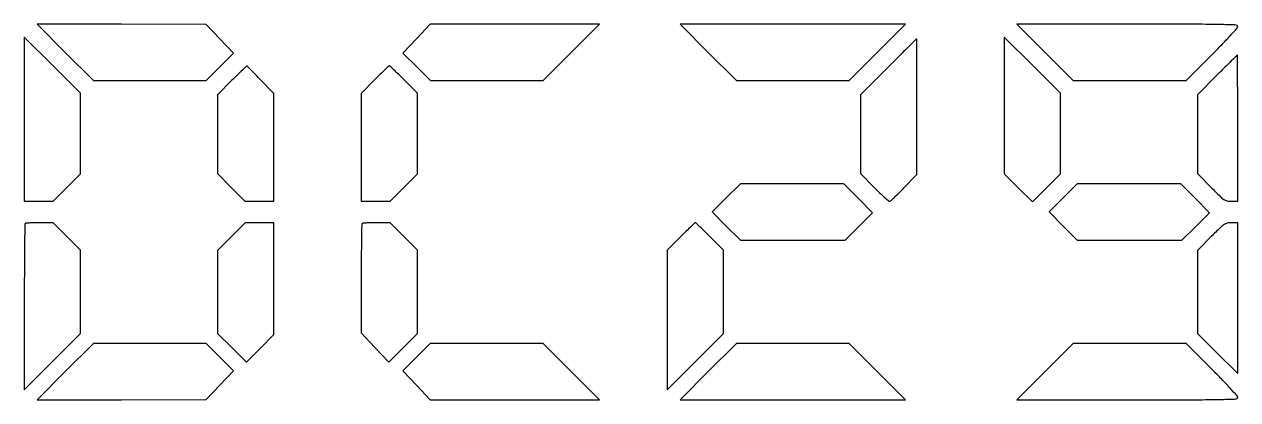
# Model space of a CAD drawing. Extents: x 23 to 927, y 110 to 390.
import ezdxf

# ---------------------------------------------------------------- set-up
doc = ezdxf.new("R2010")
doc.units = 0

msp = doc.modelspace()

# ---------------------------------------------------------------- linework, layer by layer
for points in [[(53.5, 369), (74.48214, 348), (116.473996, 348), (158.465851, 348), (168.664896, 358.164335), (178.86394, 368.328669), (168.68197, 379.127033), (158.5, 389.925398), (95.50893, 389.962699), (32.51786, 390)], [(315.201212, 379.168112), (305.128479, 368.336224), (315.331314, 358.168112), (325.534149, 348), (367.526004, 348), (409.51786, 348), (430.5, 369), (451.48214, 390), (388.378043, 390), (325.273945, 390)], [(532.5, 369), (553.48214, 348), (595.5, 348), (637.51786, 348), (658.5, 369), (679.48214, 390), (595.5, 390), (511.51786, 390)], [(23, 319.24107), (23, 258), (33.732925, 258), (44.465851, 258), (54.732925, 268.232133), (65, 278.464266), (65, 308.491063), (65, 338.51786), (44, 359.5), (23, 380.48214)], [(753, 329.473203), (753, 278.464266), (763.5, 268), (774, 257.535734), (784.5, 268), (795, 278.464266), (795, 308.491063), (795, 338.51786), (774, 359.5), (753, 380.48214)], [(546, 260.5), (535.535734, 250), (546, 239.5), (556.464266, 229), (595.465058, 229), (634.465851, 229), (644.733694, 239.232899), (655.001538, 249.465798), (644.267823, 260.232899), (633.534108, 271), (594.999187, 271), (556.464266, 271)], [(797, 260.5), (786.535734, 250), (797, 239.5), (807.464266, 229), (846.465058, 229), (885.465851, 229), (895.733694, 239.232899), (906.001538, 249.465798), (895.267823, 260.232899), (884.534108, 271), (845.999187, 271), (807.464266, 271)], [(177.302326, 231.697674), (167, 221.395349), (167, 190.43062), (167, 159.465892), (177.788426, 148.710918), (188.576852, 137.955944), (198.788426, 148.333002), (209, 158.710061), (209, 200.355031), (209, 242), (198.302326, 242), (187.604651, 242)], [(53.5, 131), (32.51786, 110), (95.50893, 110.037301), (158.5, 110.074602), (168.68197, 120.872967), (178.86394, 131.671331), (168.664896, 141.835665), (158.465851, 152), (116.473996, 152), (74.48214, 152)], [(315.313708, 141.825903), (305.13961, 131.651805), (315.206777, 120.825903), (325.273945, 110), (388.378043, 110), (451.48214, 110), (430.5, 131), (409.51786, 152), (367.502832, 152), (325.487805, 152)], [(532.5, 131), (511.51786, 110), (595.5, 110), (679.48214, 110), (658.5, 131), (637.51786, 152), (595.5, 152), (553.48214, 152)]]:
    msp.add_lwpolyline(points, close=True)
for points in [[(783.5, 369), (804.48214, 348), (846.481691, 348), (888.481241, 348), (907.74062, 367.240383, 0.004274), (915.122511, 374.742144, 0.006652), (921.342557, 381.345791, 0.002464), (926.558963, 387.090228, 0.185156), (927, 388.240383, 0.401732), (925.891815, 389.397044, 0.005352), (915.065487, 389.744651, 0.004973), (896.124109, 389.961471, 0.000375), (844.75893, 390), (762.51786, 390)], [(666.74107, 358.241275), (646, 337.482551), (646, 308.096306), (646, 278.710061), (656.189897, 268.355031, 0.005311), (660.179065, 264.386428, 0.008139), (663.726985, 261.04179, 0.003615), (666.796276, 258.281703, 0.183306), (667.538852, 258, 0.184026), (668.276352, 258.280952, 0.003957), (671.192431, 260.921599, 0.00856), (674.566357, 264.134157, 0.005605), (678.348955, 267.945868), (688, 277.891736), (688, 328.445868, 0.00048), (687.981394, 347.830891, 0.000801), (687.923939, 364.149724, 0.000026), (687.847659, 378.893966, 0.412684), (687.74107, 379, 0.197356), (687.560562, 378.925864, 0.000053), (681.465512, 372.902125, 0.000966), (674.712393, 366.200746, 0.000585)], [(911.737497, 352.237893), (897, 337.475786), (897, 308.092924), (897, 278.710061), (907.189897, 268.355031, 0.003572), (913.901597, 261.63132, 0.043763), (916.695151, 259.317801, 0.100386), (919.017311, 258.324742, 0.051046), (922.189897, 258), (927, 258), (927, 312.5, 0.000451), (926.981137, 333.39807, 0.000753), (926.92289, 350.990625, 0.000023), (926.84557, 366.892456, 0.412777), (926.737497, 367, 0.196724), (926.555306, 366.925431, 0.000107), (922.222964, 362.663631, 0.001373), (917.407002, 357.89795, 0.000834)], [(177.737199, 348.237937), (167, 337.467341), (167, 308.088701), (167, 278.710061), (177.189897, 268.355031), (187.379794, 258), (198.189897, 258), (209, 258), (209, 298.155659), (209, 338.311318), (199.252867, 348.405659, 0.001295), (195.479404, 352.293342, 0.002039), (192.217477, 355.609478, 0.000492), (189.348219, 358.497036, 0.08256), (188.990066, 358.754267, 0.310591), (188.624379, 358.70117, 0.001275), (185.471824, 355.76998, 0.005489), (181.890983, 352.349106, 0.003354)], [(284.232133, 348.732925), (274, 338.465851), (274, 298.232925), (274, 258), (284.732925, 258), (295.465851, 258), (305.732925, 268.232133), (316, 278.464266), (316, 308.5), (316, 338.535734), (305.732925, 348.767867, 0.002282), (301.760826, 352.690474, 0.003668), (298.334696, 355.994311, 0.000765), (295.304304, 358.865124, 0.191499), (294.965058, 359, 0.192358), (294.626262, 358.864652, 0.000768), (291.605684, 355.984047, 0.003681), (288.190839, 352.668931, 0.00229)], [(23.666667, 241.333333, 0.195966), (23.393313, 240.683842, 0.000158), (23.195833, 222.775019, 0.001664), (23.047972, 202.748528, 0.001014), (23, 179.092263), (23, 117.51786), (44, 138.5), (65, 159.48214), (65, 190.508937), (65, 221.535734), (54.732925, 231.767867), (44.465851, 242), (34.399592, 242, 0.006181), (30.49371, 241.951715, 0.009328), (27.094464, 241.804167, 0.004721), (24.243379, 241.600033, 0.177964)], [(274.666667, 241.333333, 0.194325), (274.39413, 240.691468, 0.00036), (274.195833, 228.992345, 0.002513), (274.048006, 215.798064, 0.001545), (274, 200.257629), (274, 159.848591), (284.242808, 148.933406), (294.485617, 138.01822), (305.242808, 148.742056), (316, 159.465892), (316, 190.500813), (316, 221.535734), (305.732925, 231.767867), (295.465851, 242), (285.399592, 242, 0.006181), (281.49371, 241.951715, 0.009328), (278.094464, 241.804167, 0.004721), (275.243379, 241.600033, 0.177964)], [(512.232133, 231.732925), (502, 221.465851), (502, 169.491855), (502, 117.51786), (523, 138.5), (544, 159.48214), (544, 190.508937), (544, 221.535734), (533.732925, 231.767867, 0.002282), (529.760826, 235.690474, 0.003668), (526.334696, 238.994311, 0.000765), (523.304304, 241.865124, 0.191499), (522.965058, 242, 0.192358), (522.626262, 241.864652, 0.000768), (519.605684, 238.984047, 0.003681), (516.190839, 235.668931, 0.00229)], [(907.302326, 231.697674), (897, 221.395349), (897, 190.435171), (897, 159.474993), (912, 144.5), (927, 129.525007), (927, 185.762503), (927, 242), (922.302326, 242, 0.053953), (919.207957, 241.665127, 0.096858), (916.872112, 240.653465, 0.042265), (914.01563, 238.313592, 0.003653)], [(783.5, 131), (762.51786, 110), (844.75893, 110, 0.000381), (895.859432, 110.038894, 0.00491), (914.937966, 110.255291, 0.005088), (925.904891, 110.599079, 0.402106), (927, 111.74062, 0.185082), (926.563404, 112.879686, 0.002414), (921.348137, 118.627376, 0.006578), (915.134256, 125.232928, 0.004223), (907.759617, 132.74062), (888.519234, 152), (846.500687, 152), (804.48214, 152)]]:
    msp.add_lwpolyline(points, format="xyb", close=True)

doc.saveas('drawing.dxf')
